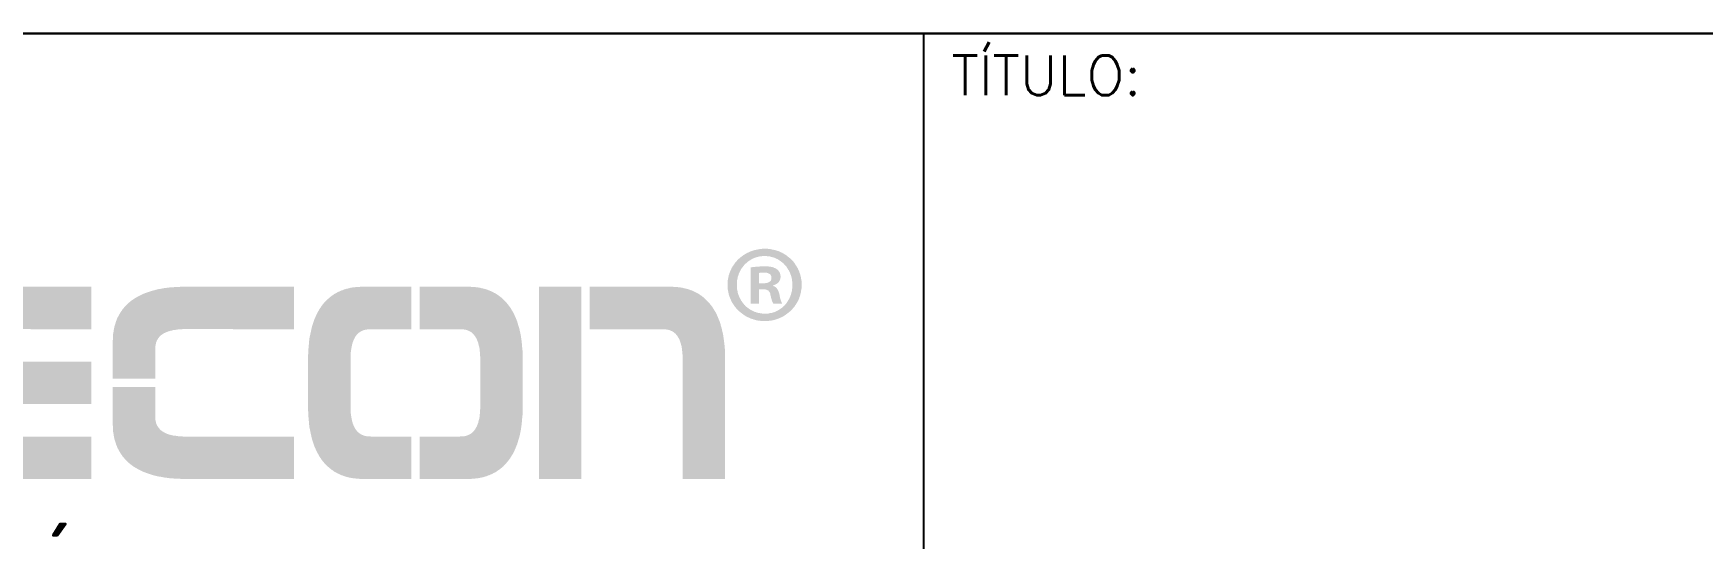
# Model space of a CAD drawing. Header units: centimetres. Extents: x 1658 to 14396, y 8294 to 11444.
# Drawn here: x 8027.1 to 8498.1, y 8601.4 to 8743.9 of the extents above; entities that cross this region are included whole.
import ezdxf
from ezdxf.enums import TextEntityAlignment as Align

# ---------------------------------------------------------------- set-up
doc = ezdxf.new("R2010")
doc.units = ezdxf.units.CM
doc.header["$LTSCALE"] = 50
doc.header["$MEASUREMENT"] = 0
doc.layers.add('FORMATO-PRECON', color=2, linetype='Continuous')
doc.styles.add('PRECON-ROMANS', font='romans.shx')
doc.styles.add('ROMANS', font='ROMANS.SHX', dxfattribs={"oblique": 15, "height": 3})

# ---------------------------------------------------------------- blocks, each defined once
blk = doc.blocks.new('CARIMBO')
at = {"linetype": 'Continuous', "true_color": 0x9c0000}
h = blk.add_hatch(color=14, dxfattribs=at)
h.paths.add_polyline_path([(-1102.35, 393.84), (-1102.08, 394.05), (-1101.81, 394.25), (-1101.53, 394.45), (-1101.26, 394.66), (-1100.99, 394.86), (-1100.72, 395.07), (-1100.51, 395.27), (-1100.24, 395.48), (-1100.03, 395.68), (-1099.76, 395.95), (-1099.56, 396.16), (-1099.35, 396.43), (-1099.08, 396.7), (-1098.88, 396.91), (-1098.67, 397.18), (-1098.53, 397.45), (-1098.33, 397.73), (-1098.13, 398), (-1097.99, 398.27), (-1097.78, 398.55), (-1097.65, 398.82), (-1097.44, 399.16), (-1097.31, 399.43), (-1097.17, 399.7), (-1097.03, 400.05), (-1096.9, 400.32), (-1096.83, 400.66), (-1096.69, 401), (-1096.56, 401.27), (-1096.49, 401.61), (-1096.42, 401.95), (-1096.35, 402.3), (-1096.22, 402.64), (-1096.22, 402.98), (-1096.15, 403.32), (-1096.08, 403.66), (-1096.01, 404), (-1096.01, 404.34), (-1096.01, 404.68), (-1095.94, 405.02), (-1095.94, 405.36), (-1095.94, 405.77), (-1096.01, 406.11), (-1096.01, 406.45), (-1096.01, 406.8), (-1096.08, 407.14), (-1096.15, 407.48), (-1096.22, 407.82), (-1096.22, 408.16), (-1096.35, 408.5), (-1096.42, 408.84), (-1096.49, 409.11), (-1096.56, 409.45), (-1096.69, 409.8), (-1096.83, 410.07), (-1096.9, 410.41), (-1097.03, 410.75), (-1097.17, 411.02), (-1097.31, 411.3), (-1097.44, 411.64), (-1097.65, 411.91), (-1097.78, 412.18), (-1097.99, 412.45), (-1098.13, 412.73), (-1098.33, 413), (-1098.53, 413.27), (-1098.67, 413.55), (-1098.88, 413.82), (-1099.08, 414.09), (-1099.28, 414.3), (-1099.56, 414.57), (-1099.76, 414.77), (-1099.97, 415.05), (-1100.24, 415.25), (-1100.44, 415.45), (-1100.72, 415.66), (-1100.99, 415.86), (-1101.26, 416.07), (-1101.47, 416.27), (-1101.74, 416.48), (-1102.01, 416.68), (-1102.28, 416.82), (-1102.62, 417.02), (-1102.9, 417.16), (-1103.17, 417.36), (-1103.44, 417.5), (-1103.78, 417.64), (-1104.06, 417.77), (-1104.4, 417.91), (-1104.67, 418.05), (-1105.01, 418.11), (-1105.35, 418.25), (-1105.63, 418.32), (-1105.97, 418.45), (-1106.31, 418.52), (-1106.65, 418.59), (-1106.99, 418.66), (-1107.33, 418.73), (-1107.67, 418.8), (-1108.01, 418.86), (-1108.35, 418.86), (-1108.69, 418.93), (-1109.03, 418.93), (-1109.44, 418.93), (-1109.78, 418.93), (-1110.13, 418.93), (-1110.53, 418.93), (-1110.88, 418.93), (-1111.22, 418.86), (-1111.63, 418.86), (-1111.97, 418.8), (-1112.31, 418.73), (-1112.65, 418.66), (-1112.99, 418.59), (-1113.33, 418.52), (-1113.67, 418.45), (-1114.01, 418.32), (-1114.35, 418.25), (-1114.63, 418.11), (-1114.97, 418.05), (-1115.31, 417.91), (-1115.58, 417.77), (-1115.92, 417.64), (-1116.19, 417.5), (-1116.53, 417.36), (-1116.81, 417.16), (-1117.15, 417.02), (-1117.42, 416.82), (-1117.69, 416.68), (-1117.97, 416.48), (-1118.24, 416.27), (-1118.51, 416.07), (-1118.78, 415.86), (-1119.06, 415.66), (-1119.26, 415.45), (-1119.53, 415.25), (-1119.74, 415.05), (-1120.01, 414.77), (-1120.22, 414.57), (-1120.42, 414.3), (-1120.69, 414.09), (-1120.9, 413.82), (-1121.1, 413.55), (-1121.31, 413.27), (-1121.44, 413), (-1121.65, 412.73), (-1121.85, 412.45), (-1121.99, 412.18), (-1122.19, 411.91), (-1122.33, 411.64), (-1122.47, 411.3), (-1122.6, 411.02), (-1122.74, 410.75), (-1122.88, 410.41), (-1123.01, 410.07), (-1123.15, 409.8), (-1123.22, 409.45), (-1123.35, 409.11), (-1123.42, 408.84), (-1123.49, 408.5), (-1123.56, 408.16), (-1123.63, 407.82), (-1123.69, 407.48), (-1123.76, 407.14), (-1123.76, 406.8), (-1123.83, 406.45), (-1123.83, 406.11), (-1123.83, 405.77), (-1123.83, 405.36), (-1123.83, 405.02), (-1123.83, 404.68), (-1123.83, 404.34), (-1123.76, 404), (-1123.76, 403.66), (-1123.69, 403.32), (-1123.63, 402.98), (-1123.56, 402.64), (-1123.49, 402.3), (-1123.42, 401.95), (-1123.35, 401.61), (-1123.22, 401.27), (-1123.15, 401), (-1123.01, 400.66), (-1122.88, 400.32), (-1122.74, 400.05), (-1122.6, 399.7), (-1122.47, 399.43), (-1122.33, 399.16), (-1122.19, 398.82), (-1121.99, 398.55), (-1121.85, 398.27), (-1121.65, 398), (-1121.44, 397.73), (-1121.31, 397.45), (-1121.1, 397.18), (-1120.9, 396.91), (-1120.69, 396.7), (-1120.49, 396.43), (-1120.22, 396.16), (-1120.01, 395.95), (-1119.74, 395.68), (-1119.53, 395.48), (-1119.26, 395.27), (-1119.06, 395.07), (-1118.78, 394.86), (-1118.51, 394.66), (-1118.24, 394.45), (-1117.97, 394.25), (-1117.69, 394.05), (-1117.42, 393.84), (-1117.15, 393.7), (-1116.88, 393.5), (-1116.53, 393.36), (-1116.26, 393.23), (-1115.92, 393.09), (-1115.65, 392.95), (-1115.31, 392.82), (-1115.03, 392.68), (-1114.69, 392.55), (-1114.35, 392.48), (-1114.01, 392.34), (-1113.74, 392.27), (-1113.4, 392.14), (-1113.06, 392.07), (-1112.72, 392), (-1112.38, 391.93), (-1112.03, 391.86), (-1111.63, 391.86), (-1111.28, 391.8), (-1110.94, 391.8), (-1110.6, 391.73), (-1110.26, 391.73), (-1109.85, 391.73), (-1109.51, 391.73), (-1109.17, 391.73), (-1108.76, 391.8), (-1108.42, 391.8), (-1108.08, 391.86), (-1107.74, 391.86), (-1107.4, 391.93), (-1107.06, 392), (-1106.72, 392.07), (-1106.38, 392.14), (-1106.03, 392.27), (-1105.69, 392.34), (-1105.35, 392.48), (-1105.08, 392.55), (-1104.74, 392.68), (-1104.4, 392.82), (-1104.13, 392.95), (-1103.78, 393.09), (-1103.51, 393.23), (-1103.17, 393.36), (-1102.9, 393.5), (-1102.62, 393.7)])
h.paths.add_polyline_path([(-1106.65, 395), (-1106.92, 394.93), (-1107.12, 394.86), (-1107.4, 394.8), (-1107.67, 394.73), (-1107.94, 394.73), (-1108.15, 394.66), (-1108.42, 394.59), (-1108.69, 394.59), (-1108.97, 394.59), (-1109.24, 394.59), (-1109.51, 394.52), (-1109.78, 394.52), (-1110.06, 394.52), (-1110.33, 394.59), (-1110.6, 394.59), (-1110.88, 394.59), (-1111.15, 394.66), (-1111.42, 394.66), (-1111.69, 394.73), (-1111.97, 394.8), (-1112.24, 394.8), (-1112.51, 394.86), (-1112.72, 394.93), (-1112.99, 395), (-1113.26, 395.14), (-1113.53, 395.2), (-1113.74, 395.27), (-1114.01, 395.41), (-1114.22, 395.48), (-1114.49, 395.61), (-1114.69, 395.75), (-1114.9, 395.82), (-1115.17, 395.95), (-1115.38, 396.09), (-1115.58, 396.23), (-1115.78, 396.36), (-1115.99, 396.57), (-1116.19, 396.7), (-1116.4, 396.84), (-1116.6, 396.98), (-1116.81, 397.18), (-1117.01, 397.32), (-1117.15, 397.52), (-1117.35, 397.73), (-1117.49, 397.86), (-1117.69, 398.07), (-1117.83, 398.27), (-1118.03, 398.48), (-1118.17, 398.68), (-1118.31, 398.89), (-1118.44, 399.09), (-1118.58, 399.3), (-1118.78, 399.5), (-1118.85, 399.77), (-1118.99, 399.98), (-1119.13, 400.18), (-1119.26, 400.45), (-1119.33, 400.66), (-1119.47, 400.93), (-1119.53, 401.14), (-1119.67, 401.41), (-1119.74, 401.61), (-1119.81, 401.89), (-1119.94, 402.16), (-1120.01, 402.43), (-1120.08, 402.64), (-1120.08, 402.91), (-1120.15, 403.18), (-1120.22, 403.45), (-1120.28, 403.73), (-1120.28, 404), (-1120.35, 404.27), (-1120.35, 404.55), (-1120.35, 404.82), (-1120.35, 405.09), (-1120.35, 405.36), (-1120.35, 405.64), (-1120.35, 405.91), (-1120.35, 406.25), (-1120.35, 406.52), (-1120.28, 406.73), (-1120.28, 407), (-1120.22, 407.27), (-1120.15, 407.55), (-1120.08, 407.82), (-1120.08, 408.09), (-1120.01, 408.36), (-1119.94, 408.57), (-1119.81, 408.84), (-1119.74, 409.11), (-1119.67, 409.32), (-1119.6, 409.59), (-1119.47, 409.86), (-1119.33, 410.07), (-1119.26, 410.27), (-1119.13, 410.55), (-1118.99, 410.75), (-1118.92, 411.02), (-1118.78, 411.23), (-1118.65, 411.43), (-1118.51, 411.64), (-1118.31, 411.84), (-1118.17, 412.05), (-1118.03, 412.25), (-1117.9, 412.45), (-1117.69, 412.66), (-1117.56, 412.86), (-1117.35, 413.07), (-1117.22, 413.2), (-1117.01, 413.41), (-1116.81, 413.55), (-1116.6, 413.75), (-1116.47, 413.89), (-1116.26, 414.09), (-1116.06, 414.23), (-1115.85, 414.36), (-1115.65, 414.5), (-1115.38, 414.64), (-1115.17, 414.77), (-1114.97, 414.91), (-1114.76, 415.05), (-1114.49, 415.18), (-1114.28, 415.25), (-1114.08, 415.39), (-1113.81, 415.45), (-1113.6, 415.59), (-1113.33, 415.66), (-1113.12, 415.73), (-1112.85, 415.8), (-1112.58, 415.86), (-1112.31, 415.93), (-1112.1, 416), (-1111.83, 416.07), (-1111.56, 416.07), (-1111.28, 416.14), (-1111.01, 416.14), (-1110.74, 416.2), (-1110.47, 416.2), (-1110.19, 416.2), (-1109.92, 416.2), (-1109.65, 416.2), (-1109.38, 416.2), (-1109.1, 416.2), (-1108.83, 416.14), (-1108.56, 416.14), (-1108.28, 416.07), (-1108.01, 416.07), (-1107.74, 416), (-1107.53, 415.93), (-1107.26, 415.86), (-1106.99, 415.8), (-1106.72, 415.73), (-1106.51, 415.66), (-1106.24, 415.59), (-1105.97, 415.45), (-1105.76, 415.39), (-1105.56, 415.25), (-1105.28, 415.11), (-1105.08, 415.05), (-1104.81, 414.91), (-1104.6, 414.77), (-1104.4, 414.64), (-1104.19, 414.5), (-1103.99, 414.36), (-1103.78, 414.23), (-1103.58, 414.02), (-1103.38, 413.89), (-1103.17, 413.75), (-1102.97, 413.55), (-1102.76, 413.41), (-1102.62, 413.2), (-1102.42, 413), (-1102.28, 412.86), (-1102.08, 412.66), (-1101.94, 412.45), (-1101.74, 412.25), (-1101.6, 412.05), (-1101.47, 411.84), (-1101.33, 411.64), (-1101.19, 411.43), (-1101.06, 411.16), (-1100.92, 410.95), (-1100.78, 410.75), (-1100.65, 410.55), (-1100.58, 410.27), (-1100.44, 410.07), (-1100.31, 409.8), (-1100.24, 409.59), (-1100.17, 409.32), (-1100.03, 409.05), (-1099.97, 408.84), (-1099.9, 408.57), (-1099.83, 408.3), (-1099.76, 408.02), (-1099.69, 407.75), (-1099.63, 407.48), (-1099.63, 407.2), (-1099.56, 407), (-1099.56, 406.73), (-1099.49, 406.45), (-1099.49, 406.11), (-1099.49, 405.84), (-1099.42, 405.57), (-1099.42, 405.3), (-1099.42, 405.02), (-1099.49, 404.75), (-1099.49, 404.48), (-1099.49, 404.2), (-1099.56, 403.93), (-1099.56, 403.66), (-1099.63, 403.39), (-1099.63, 403.11), (-1099.69, 402.84), (-1099.76, 402.64), (-1099.83, 402.36), (-1099.9, 402.09), (-1099.97, 401.82), (-1100.03, 401.61), (-1100.17, 401.34), (-1100.24, 401.07), (-1100.31, 400.86), (-1100.44, 400.59), (-1100.51, 400.39), (-1100.65, 400.18), (-1100.78, 399.91), (-1100.92, 399.7), (-1101.06, 399.5), (-1101.19, 399.3), (-1101.33, 399.02), (-1101.47, 398.82), (-1101.6, 398.61), (-1101.74, 398.41), (-1101.94, 398.2), (-1102.08, 398.07), (-1102.22, 397.86), (-1102.42, 397.66), (-1102.56, 397.45), (-1102.76, 397.32), (-1102.97, 397.11), (-1103.17, 396.98), (-1103.31, 396.77), (-1103.51, 396.64), (-1103.72, 396.5), (-1103.92, 396.36), (-1104.13, 396.23), (-1104.33, 396.09), (-1104.53, 395.95), (-1104.81, 395.82), (-1105.01, 395.68), (-1105.22, 395.55), (-1105.49, 395.48), (-1105.69, 395.34), (-1105.9, 395.27), (-1106.17, 395.14), (-1106.38, 395.07)], flags=16)
h.paths.add_polyline_path([(-1106.65, 398.34), (-1106.78, 398.55), (-1106.92, 398.82), (-1106.99, 399.02), (-1107.06, 399.16), (-1107.12, 399.36), (-1107.19, 399.57), (-1107.26, 399.77), (-1107.33, 400.05), (-1107.4, 400.25), (-1107.47, 400.52), (-1107.47, 400.8), (-1107.6, 401.07), (-1107.67, 401.34), (-1107.74, 401.68), (-1107.74, 401.89), (-1107.81, 402.16), (-1107.94, 402.36), (-1108.01, 402.57), (-1108.15, 402.77), (-1108.28, 402.91), (-1108.42, 403.11), (-1108.56, 403.25), (-1108.76, 403.32), (-1108.97, 403.45), (-1109.17, 403.52), (-1109.38, 403.59), (-1109.65, 403.66), (-1109.92, 403.73), (-1110.19, 403.73), (-1110.53, 403.73), (-1112.03, 403.73), (-1112.03, 398.34), (-1115.17, 398.34), (-1115.17, 411.91), (-1114.9, 411.98), (-1114.69, 411.98), (-1114.42, 412.05), (-1114.15, 412.05), (-1113.87, 412.11), (-1113.53, 412.11), (-1113.26, 412.18), (-1112.92, 412.18), (-1112.58, 412.25), (-1112.24, 412.25), (-1111.9, 412.25), (-1111.56, 412.32), (-1111.15, 412.32), (-1110.74, 412.32), (-1110.53, 412.32), (-1110.33, 412.32), (-1110.13, 412.32), (-1109.92, 412.32), (-1109.72, 412.32), (-1109.51, 412.32), (-1109.24, 412.32), (-1109.03, 412.32), (-1108.83, 412.32), (-1108.63, 412.32), (-1108.28, 412.25), (-1107.94, 412.25), (-1107.6, 412.18), (-1107.26, 412.11), (-1106.99, 412.05), (-1106.78, 411.98), (-1106.51, 411.91), (-1106.31, 411.77), (-1106.03, 411.7), (-1105.83, 411.64), (-1105.69, 411.5), (-1105.49, 411.36), (-1105.28, 411.23), (-1105.01, 411.02), (-1104.74, 410.75), (-1104.53, 410.41), (-1104.4, 410.27), (-1104.33, 410.07), (-1104.19, 409.93), (-1104.13, 409.73), (-1104.06, 409.52), (-1103.99, 409.32), (-1103.99, 409.05), (-1103.92, 408.84), (-1103.92, 408.64), (-1103.92, 408.36), (-1103.92, 408.09), (-1103.99, 407.75), (-1104.06, 407.48), (-1104.13, 407.2), (-1104.26, 407), (-1104.4, 406.73), (-1104.53, 406.52), (-1104.74, 406.32), (-1104.94, 406.11), (-1105.15, 405.91), (-1105.35, 405.77), (-1105.63, 405.64), (-1105.9, 405.5), (-1106.17, 405.36), (-1106.44, 405.23), (-1106.72, 405.16), (-1106.72, 404.95), (-1106.51, 404.89), (-1106.24, 404.82), (-1106.03, 404.68), (-1105.83, 404.55), (-1105.69, 404.41), (-1105.49, 404.2), (-1105.35, 404.07), (-1105.22, 403.86), (-1105.01, 403.66), (-1104.94, 403.39), (-1104.81, 403.18), (-1104.67, 402.91), (-1104.6, 402.64), (-1104.47, 402.3), (-1104.4, 402.02), (-1104.33, 401.68), (-1104.26, 401.48), (-1104.26, 401.27), (-1104.19, 400.93), (-1104.13, 400.66), (-1104.06, 400.32), (-1103.99, 400.11), (-1103.92, 399.84), (-1103.85, 399.64), (-1103.78, 399.43), (-1103.72, 399.23), (-1103.65, 399.09), (-1103.51, 398.82), (-1103.44, 398.55), (-1103.31, 398.34)], flags=0)
h.paths.add_polyline_path([(-1109.24, 406.05), (-1109.51, 406.05), (-1109.78, 405.98), (-1110.13, 405.98), (-1110.47, 405.98), (-1111.97, 405.98), (-1111.97, 409.86), (-1111.63, 409.93), (-1111.49, 409.93), (-1111.28, 410), (-1111.01, 410), (-1110.74, 410), (-1110.47, 410), (-1110.19, 410), (-1109.85, 410), (-1109.51, 410), (-1109.17, 409.93), (-1108.9, 409.86), (-1108.63, 409.8), (-1108.42, 409.66), (-1108.22, 409.59), (-1108.01, 409.45), (-1107.81, 409.32), (-1107.67, 409.18), (-1107.6, 408.98), (-1107.47, 408.77), (-1107.4, 408.57), (-1107.33, 408.36), (-1107.33, 408.16), (-1107.33, 407.95), (-1107.33, 407.68), (-1107.4, 407.48), (-1107.47, 407.27), (-1107.53, 407.07), (-1107.67, 406.86), (-1107.81, 406.73), (-1108.01, 406.59), (-1108.22, 406.45), (-1108.42, 406.32), (-1108.69, 406.25), (-1108.97, 406.11)], flags=0)
h = blk.add_hatch(color=14, dxfattribs=at)
h.paths.add_polyline_path([(-1104.13, 400.66), (-1104.19, 400.93), (-1104.26, 401.27), (-1104.26, 401.48), (-1104.33, 401.68), (-1104.4, 402.02), (-1104.47, 402.3), (-1104.6, 402.64), (-1104.67, 402.91), (-1104.81, 403.18), (-1104.94, 403.39), (-1105.01, 403.66), (-1105.22, 403.86), (-1105.35, 404.07), (-1105.49, 404.2), (-1105.69, 404.41), (-1105.83, 404.55), (-1106.03, 404.68), (-1106.24, 404.82), (-1106.51, 404.89), (-1106.72, 404.95), (-1106.72, 405.16), (-1106.44, 405.23), (-1106.17, 405.36), (-1105.9, 405.5), (-1105.63, 405.64), (-1105.35, 405.77), (-1105.15, 405.91), (-1104.94, 406.11), (-1104.74, 406.32), (-1104.53, 406.52), (-1104.4, 406.73), (-1104.26, 407), (-1104.13, 407.2), (-1104.06, 407.48), (-1103.99, 407.75), (-1103.92, 408.09), (-1103.92, 408.36), (-1103.92, 408.64), (-1103.92, 408.84), (-1103.99, 409.05), (-1103.99, 409.32), (-1104.06, 409.52), (-1104.13, 409.73), (-1104.19, 409.93), (-1104.33, 410.07), (-1104.4, 410.27), (-1104.53, 410.41), (-1104.74, 410.75), (-1105.01, 411.02), (-1105.28, 411.23), (-1105.49, 411.36), (-1105.69, 411.5), (-1105.83, 411.64), (-1106.03, 411.7), (-1106.31, 411.77), (-1106.51, 411.91), (-1106.78, 411.98), (-1106.99, 412.05), (-1107.26, 412.11), (-1107.6, 412.18), (-1107.94, 412.25), (-1108.28, 412.25), (-1108.63, 412.32), (-1108.83, 412.32), (-1109.03, 412.32), (-1109.24, 412.32), (-1109.51, 412.32), (-1109.72, 412.32), (-1109.92, 412.32), (-1110.13, 412.32), (-1110.33, 412.32), (-1110.53, 412.32), (-1110.74, 412.32), (-1111.15, 412.32), (-1111.56, 412.32), (-1111.9, 412.25), (-1112.24, 412.25), (-1112.58, 412.25), (-1112.92, 412.18), (-1113.26, 412.18), (-1113.53, 412.11), (-1113.87, 412.11), (-1114.15, 412.05), (-1114.42, 412.05), (-1114.69, 411.98), (-1114.9, 411.98), (-1115.17, 411.91), (-1115.17, 398.34), (-1112.03, 398.34), (-1112.03, 403.73), (-1110.53, 403.73), (-1110.19, 403.73), (-1109.92, 403.73), (-1109.65, 403.66), (-1109.38, 403.59), (-1109.17, 403.52), (-1108.97, 403.45), (-1108.76, 403.32), (-1108.56, 403.25), (-1108.42, 403.11), (-1108.28, 402.91), (-1108.15, 402.77), (-1108.01, 402.57), (-1107.94, 402.36), (-1107.81, 402.16), (-1107.74, 401.89), (-1107.74, 401.68), (-1107.67, 401.34), (-1107.6, 401.07), (-1107.47, 400.8), (-1107.47, 400.52), (-1107.4, 400.25), (-1107.33, 400.05), (-1107.26, 399.77), (-1107.19, 399.57), (-1107.12, 399.36), (-1107.06, 399.16), (-1106.99, 399.02), (-1106.92, 398.82), (-1106.78, 398.55), (-1106.65, 398.34), (-1103.31, 398.34), (-1103.44, 398.55), (-1103.51, 398.82), (-1103.65, 399.09), (-1103.72, 399.23), (-1103.78, 399.43), (-1103.85, 399.64), (-1103.92, 399.84), (-1103.99, 400.11), (-1104.06, 400.32)])
h.paths.add_polyline_path([(-1108.42, 406.32), (-1108.69, 406.25), (-1108.97, 406.11), (-1109.24, 406.05), (-1109.51, 406.05), (-1109.78, 405.98), (-1110.13, 405.98), (-1110.47, 405.98), (-1111.97, 405.98), (-1111.97, 409.86), (-1111.63, 409.93), (-1111.49, 409.93), (-1111.28, 410), (-1111.01, 410), (-1110.74, 410), (-1110.47, 410), (-1110.19, 410), (-1109.85, 410), (-1109.51, 410), (-1109.17, 409.93), (-1108.9, 409.86), (-1108.63, 409.8), (-1108.42, 409.66), (-1108.22, 409.59), (-1108.01, 409.45), (-1107.81, 409.32), (-1107.67, 409.18), (-1107.6, 408.98), (-1107.47, 408.77), (-1107.4, 408.57), (-1107.33, 408.36), (-1107.33, 408.16), (-1107.33, 407.95), (-1107.33, 407.68), (-1107.4, 407.48), (-1107.47, 407.27), (-1107.53, 407.07), (-1107.67, 406.86), (-1107.81, 406.73), (-1108.01, 406.59), (-1108.22, 406.45)], flags=16)
for points in [[(-1363.15, 388.66), (-1363.15, 404.68), (-1403.92, 404.68), (-1405.15, 404.68), (-1406.37, 404.61), (-1407.53, 404.55), (-1408.69, 404.48), (-1409.85, 404.41), (-1410.87, 404.27), (-1411.97, 404.14), (-1412.92, 403.93), (-1413.88, 403.8), (-1414.83, 403.59), (-1415.72, 403.32), (-1416.6, 403.11), (-1417.42, 402.84), (-1418.24, 402.57), (-1418.99, 402.3), (-1419.74, 402.02), (-1420.42, 401.68), (-1421.1, 401.34), (-1421.78, 401), (-1422.4, 400.66), (-1423.01, 400.32), (-1423.56, 399.91), (-1424.1, 399.57), (-1424.58, 399.16), (-1425.13, 398.75), (-1425.53, 398.34), (-1426.01, 397.93), (-1426.42, 397.52), (-1426.83, 397.11), (-1427.17, 396.64), (-1427.58, 396.23), (-1427.85, 395.75), (-1428.19, 395.34), (-1428.47, 394.86), (-1428.74, 394.39), (-1429.01, 393.98), (-1429.22, 393.5), (-1429.49, 393.09), (-1429.69, 392.61), (-1429.83, 392.14), (-1430.03, 391.73), (-1430.17, 391.25), (-1430.31, 390.84), (-1430.44, 390.36), (-1430.58, 389.95), (-1430.72, 389.48), (-1430.78, 389.07), (-1430.85, 388.66), (-1430.92, 388.25), (-1430.99, 387.84), (-1431.06, 387.43), (-1431.13, 387.09), (-1431.19, 386.68), (-1431.19, 386.34), (-1431.26, 386), (-1431.26, 385.66), (-1431.26, 385.32), (-1431.26, 384.98), (-1431.26, 384.7), (-1431.33, 384.36), (-1431.33, 384.09), (-1431.33, 383.89), (-1431.33, 383.61), (-1431.33, 383.41), (-1431.33, 379.52), (-1415.31, 379.52), (-1415.31, 380.82), (-1415.31, 381.02), (-1415.31, 381.3), (-1415.31, 381.57), (-1415.31, 381.91), (-1415.24, 382.18), (-1415.24, 382.45), (-1415.17, 382.8), (-1415.1, 383.14), (-1415.03, 383.48), (-1414.97, 383.75), (-1414.83, 384.09), (-1414.69, 384.43), (-1414.49, 384.77), (-1414.28, 385.11), (-1414.08, 385.39), (-1413.94, 385.59), (-1413.81, 385.73), (-1413.67, 385.86), (-1413.53, 386), (-1413.4, 386.2), (-1413.26, 386.34), (-1413.06, 386.48), (-1412.85, 386.61), (-1412.65, 386.75), (-1412.44, 386.89), (-1412.24, 387.02), (-1412.03, 387.16), (-1411.76, 387.3), (-1411.56, 387.36), (-1411.28, 387.5), (-1411.01, 387.64), (-1410.74, 387.7), (-1410.47, 387.84), (-1410.13, 387.91), (-1409.78, 388.05), (-1409.51, 388.11), (-1409.17, 388.18), (-1408.76, 388.25), (-1408.42, 388.39), (-1408.01, 388.39), (-1407.6, 388.45), (-1407.19, 388.52), (-1406.78, 388.59), (-1406.31, 388.59), (-1405.9, 388.66), (-1405.42, 388.66), (-1404.94, 388.73), (-1404.4, 388.73), (-1403.92, 388.73)], [(-1286.99, 388.66), (-1286.99, 404.68), (-1327.76, 404.68), (-1328.99, 404.68), (-1330.22, 404.61), (-1331.44, 404.55), (-1332.53, 404.48), (-1333.69, 404.41), (-1334.72, 404.27), (-1335.81, 404.14), (-1336.76, 403.93), (-1337.72, 403.8), (-1338.67, 403.59), (-1339.56, 403.32), (-1340.44, 403.11), (-1341.26, 402.84), (-1342.08, 402.57), (-1342.83, 402.3), (-1343.58, 402.02), (-1344.26, 401.68), (-1344.94, 401.34), (-1345.63, 401), (-1346.24, 400.66), (-1346.85, 400.32), (-1347.4, 399.91), (-1347.94, 399.57), (-1348.49, 399.16), (-1348.97, 398.75), (-1349.44, 398.34), (-1349.85, 397.93), (-1350.26, 397.52), (-1350.67, 397.11), (-1351.01, 396.64), (-1351.42, 396.23), (-1351.69, 395.75), (-1352.03, 395.34), (-1352.31, 394.86), (-1352.58, 394.39), (-1352.85, 393.98), (-1353.06, 393.5), (-1353.33, 393.09), (-1353.53, 392.61), (-1353.67, 392.14), (-1353.88, 391.73), (-1354.01, 391.25), (-1354.15, 390.84), (-1354.28, 390.36), (-1354.42, 389.95), (-1354.56, 389.48), (-1354.62, 389.07), (-1354.69, 388.66), (-1354.83, 388.25), (-1354.83, 387.84), (-1354.9, 387.43), (-1354.97, 387.09), (-1355.03, 386.68), (-1355.03, 386.34), (-1355.1, 386), (-1355.1, 385.66), (-1355.1, 385.32), (-1355.1, 384.98), (-1355.1, 384.7), (-1355.17, 384.36), (-1355.17, 384.09), (-1355.17, 383.89), (-1355.17, 383.61), (-1355.17, 383.41), (-1355.17, 370.05), (-1339.15, 370.05), (-1339.15, 380.82), (-1339.15, 381.02), (-1339.15, 381.3), (-1339.15, 381.57), (-1339.15, 381.91), (-1339.08, 382.18), (-1339.08, 382.45), (-1339.01, 382.8), (-1338.94, 383.14), (-1338.87, 383.48), (-1338.81, 383.75), (-1338.67, 384.09), (-1338.53, 384.43), (-1338.33, 384.77), (-1338.12, 385.11), (-1337.92, 385.39), (-1337.78, 385.59), (-1337.65, 385.73), (-1337.51, 385.86), (-1337.38, 386), (-1337.24, 386.2), (-1337.1, 386.34), (-1336.9, 386.48), (-1336.69, 386.61), (-1336.49, 386.75), (-1336.28, 386.89), (-1336.08, 387.02), (-1335.88, 387.16), (-1335.6, 387.3), (-1335.4, 387.36), (-1335.13, 387.5), (-1334.85, 387.64), (-1334.58, 387.7), (-1334.31, 387.84), (-1333.97, 387.91), (-1333.63, 388.05), (-1333.35, 388.11), (-1333.01, 388.18), (-1332.6, 388.25), (-1332.26, 388.39), (-1331.85, 388.39), (-1331.44, 388.45), (-1331.03, 388.52), (-1330.63, 388.59), (-1330.15, 388.59), (-1329.74, 388.66), (-1329.26, 388.66), (-1328.78, 388.73), (-1328.24, 388.73), (-1327.76, 388.73)], [(-1281.67, 377.27), (-1281.67, 378.5), (-1281.6, 379.73), (-1281.53, 380.95), (-1281.47, 382.11), (-1281.33, 383.2), (-1281.26, 384.3), (-1281.13, 385.32), (-1280.92, 386.34), (-1280.72, 387.3), (-1280.51, 388.18), (-1280.31, 389.14), (-1280.1, 389.95), (-1279.83, 390.84), (-1279.56, 391.59), (-1279.28, 392.41), (-1278.94, 393.09), (-1278.67, 393.84), (-1278.33, 394.52), (-1277.99, 395.14), (-1277.65, 395.75), (-1277.31, 396.36), (-1276.9, 396.91), (-1276.56, 397.45), (-1276.15, 398), (-1275.74, 398.48), (-1275.33, 398.95), (-1274.92, 399.36), (-1274.51, 399.77), (-1274.03, 400.18), (-1273.63, 400.59), (-1273.15, 400.93), (-1272.74, 401.27), (-1272.26, 401.55), (-1271.85, 401.89), (-1271.37, 402.16), (-1270.97, 402.36), (-1270.49, 402.64), (-1270.01, 402.84), (-1269.6, 403.05), (-1269.13, 403.25), (-1268.65, 403.39), (-1268.24, 403.59), (-1267.76, 403.73), (-1267.35, 403.86), (-1266.88, 403.93), (-1266.47, 404.07), (-1266.06, 404.14), (-1265.65, 404.27), (-1265.24, 404.34), (-1264.83, 404.41), (-1264.42, 404.48), (-1264.01, 404.48), (-1263.67, 404.55), (-1263.33, 404.55), (-1262.92, 404.61), (-1262.58, 404.61), (-1262.24, 404.61), (-1261.97, 404.68), (-1261.63, 404.68), (-1261.35, 404.68), (-1261.08, 404.68), (-1260.81, 404.68), (-1260.6, 404.68), (-1260.33, 404.68), (-1242.81, 404.68), (-1242.81, 388.66), (-1257.74, 388.66), (-1258.01, 388.66), (-1258.28, 388.66), (-1258.56, 388.66), (-1258.83, 388.66), (-1259.17, 388.66), (-1259.44, 388.59), (-1259.78, 388.52), (-1260.12, 388.52), (-1260.4, 388.39), (-1260.74, 388.32), (-1261.08, 388.18), (-1261.42, 388.05), (-1261.76, 387.91), (-1262.03, 387.7), (-1262.38, 387.5), (-1262.51, 387.36), (-1262.72, 387.23), (-1262.85, 387.09), (-1262.99, 386.95), (-1263.13, 386.75), (-1263.33, 386.61), (-1263.47, 386.41), (-1263.6, 386.27), (-1263.74, 386.07), (-1263.88, 385.86), (-1264.01, 385.66), (-1264.15, 385.39), (-1264.22, 385.18), (-1264.35, 384.91), (-1264.49, 384.64), (-1264.62, 384.36), (-1264.69, 384.09), (-1264.83, 383.82), (-1264.9, 383.55), (-1265.03, 383.2), (-1265.1, 382.86), (-1265.17, 382.52), (-1265.24, 382.18), (-1265.31, 381.77), (-1265.38, 381.43), (-1265.44, 381.02), (-1265.51, 380.61), (-1265.58, 380.14), (-1265.58, 379.73), (-1265.65, 379.25), (-1265.65, 378.77), (-1265.65, 378.3), (-1265.65, 377.82), (-1265.65, 377.27), (-1265.65, 359.75), (-1265.65, 359.2), (-1265.65, 358.73), (-1265.65, 358.25), (-1265.65, 357.77), (-1265.58, 357.3), (-1265.58, 356.89), (-1265.51, 356.41), (-1265.44, 356), (-1265.38, 355.59), (-1265.31, 355.25), (-1265.24, 354.84), (-1265.17, 354.5), (-1265.1, 354.16), (-1265.03, 353.82), (-1264.9, 353.48), (-1264.83, 353.2), (-1264.69, 352.93), (-1264.62, 352.59), (-1264.49, 352.32), (-1264.35, 352.11), (-1264.22, 351.84), (-1264.15, 351.64), (-1264.01, 351.36), (-1263.88, 351.16), (-1263.74, 350.95), (-1263.6, 350.75), (-1263.47, 350.61), (-1263.33, 350.41), (-1263.13, 350.27), (-1262.99, 350.07), (-1262.85, 349.93), (-1262.72, 349.8), (-1262.51, 349.66), (-1262.38, 349.52), (-1262.03, 349.32), (-1261.76, 349.11), (-1261.42, 348.98), (-1261.08, 348.84), (-1260.74, 348.7), (-1260.4, 348.57), (-1260.12, 348.5), (-1259.78, 348.43), (-1259.44, 348.43), (-1259.17, 348.36), (-1258.83, 348.36), (-1258.56, 348.36), (-1258.28, 348.36), (-1258.01, 348.3), (-1257.74, 348.3), (-1242.81, 348.3), (-1242.81, 332.34), (-1260.33, 332.34), (-1260.6, 332.34), (-1260.81, 332.34), (-1261.08, 332.34), (-1261.35, 332.34), (-1261.63, 332.34), (-1261.97, 332.34), (-1262.24, 332.34), (-1262.58, 332.41), (-1262.92, 332.41), (-1263.33, 332.41), (-1263.67, 332.48), (-1264.01, 332.55), (-1264.42, 332.55), (-1264.83, 332.61), (-1265.24, 332.68), (-1265.65, 332.75), (-1266.06, 332.82), (-1266.47, 332.95), (-1266.88, 333.02), (-1267.35, 333.16), (-1267.76, 333.3), (-1268.24, 333.43), (-1268.65, 333.64), (-1269.13, 333.77), (-1269.6, 333.98), (-1270.01, 334.18), (-1270.49, 334.39), (-1270.97, 334.66), (-1271.37, 334.86), (-1271.85, 335.14), (-1272.26, 335.48), (-1272.74, 335.75), (-1273.15, 336.09), (-1273.63, 336.43), (-1274.03, 336.84), (-1274.51, 337.18), (-1274.92, 337.66), (-1275.33, 338.07), (-1275.74, 338.55), (-1276.15, 339.02), (-1276.56, 339.57), (-1276.9, 340.11), (-1277.31, 340.66), (-1277.65, 341.27), (-1277.99, 341.89), (-1278.33, 342.5), (-1278.67, 343.18), (-1278.94, 343.93), (-1279.28, 344.61), (-1279.56, 345.43), (-1279.83, 346.18), (-1280.1, 347.07), (-1280.31, 347.89), (-1280.51, 348.77), (-1280.72, 349.73), (-1280.92, 350.68), (-1281.13, 351.7), (-1281.26, 352.73), (-1281.33, 353.82), (-1281.47, 354.91), (-1281.53, 356.07), (-1281.6, 357.23), (-1281.67, 358.45), (-1281.67, 359.75)], [(-1200.94, 377.27), (-1200.94, 378.5), (-1200.94, 379.73), (-1201.01, 380.95), (-1201.15, 382.11), (-1201.22, 383.2), (-1201.35, 384.3), (-1201.49, 385.32), (-1201.63, 386.34), (-1201.83, 387.3), (-1202.03, 388.18), (-1202.24, 389.14), (-1202.51, 389.95), (-1202.78, 390.84), (-1202.99, 391.59), (-1203.33, 392.41), (-1203.6, 393.09), (-1203.94, 393.84), (-1204.22, 394.52), (-1204.56, 395.14), (-1204.97, 395.75), (-1205.31, 396.36), (-1205.65, 396.91), (-1206.06, 397.45), (-1206.47, 398), (-1206.88, 398.48), (-1207.28, 398.95), (-1207.69, 399.36), (-1208.1, 399.77), (-1208.51, 400.18), (-1208.99, 400.59), (-1209.4, 400.93), (-1209.88, 401.27), (-1210.28, 401.55), (-1210.76, 401.89), (-1211.17, 402.16), (-1211.65, 402.36), (-1212.13, 402.64), (-1212.53, 402.84), (-1213.01, 403.05), (-1213.42, 403.25), (-1213.9, 403.39), (-1214.37, 403.59), (-1214.78, 403.73), (-1215.26, 403.86), (-1215.67, 403.93), (-1216.08, 404.07), (-1216.56, 404.14), (-1216.97, 404.27), (-1217.38, 404.34), (-1217.78, 404.41), (-1218.13, 404.48), (-1218.53, 404.48), (-1218.94, 404.55), (-1219.28, 404.55), (-1219.62, 404.61), (-1219.97, 404.61), (-1220.31, 404.61), (-1220.65, 404.68), (-1220.92, 404.68), (-1221.19, 404.68), (-1221.47, 404.68), (-1221.74, 404.68), (-1222.01, 404.68), (-1222.22, 404.68), (-1239.74, 404.68), (-1239.74, 388.66), (-1224.81, 388.66), (-1224.53, 388.66), (-1224.26, 388.66), (-1223.99, 388.66), (-1223.72, 388.66), (-1223.44, 388.66), (-1223.1, 388.59), (-1222.83, 388.52), (-1222.49, 388.52), (-1222.15, 388.39), (-1221.81, 388.32), (-1221.47, 388.18), (-1221.19, 388.05), (-1220.85, 387.91), (-1220.51, 387.7), (-1220.17, 387.5), (-1220.03, 387.36), (-1219.9, 387.23), (-1219.76, 387.09), (-1219.56, 386.95), (-1219.42, 386.75), (-1219.28, 386.61), (-1219.15, 386.41), (-1219.01, 386.27), (-1218.88, 386.07), (-1218.74, 385.86), (-1218.6, 385.66), (-1218.47, 385.39), (-1218.33, 385.18), (-1218.19, 384.91), (-1218.13, 384.64), (-1217.99, 384.36), (-1217.85, 384.09), (-1217.78, 383.82), (-1217.65, 383.55), (-1217.58, 383.2), (-1217.51, 382.86), (-1217.44, 382.52), (-1217.31, 382.18), (-1217.24, 381.77), (-1217.17, 381.43), (-1217.1, 381.02), (-1217.1, 380.61), (-1217.03, 380.14), (-1216.97, 379.73), (-1216.97, 379.25), (-1216.97, 378.77), (-1216.9, 378.3), (-1216.9, 377.82), (-1216.9, 377.27), (-1216.9, 359.75), (-1216.9, 359.2), (-1216.9, 358.73), (-1216.97, 358.25), (-1216.97, 357.77), (-1216.97, 357.3), (-1217.03, 356.89), (-1217.1, 356.41), (-1217.1, 356), (-1217.17, 355.59), (-1217.24, 355.25), (-1217.31, 354.84), (-1217.44, 354.5), (-1217.51, 354.16), (-1217.58, 353.82), (-1217.65, 353.48), (-1217.78, 353.2), (-1217.85, 352.93), (-1217.99, 352.59), (-1218.13, 352.32), (-1218.19, 352.11), (-1218.33, 351.84), (-1218.47, 351.64), (-1218.6, 351.36), (-1218.74, 351.16), (-1218.88, 350.95), (-1219.01, 350.75), (-1219.15, 350.61), (-1219.28, 350.41), (-1219.42, 350.27), (-1219.56, 350.07), (-1219.76, 349.93), (-1219.9, 349.8), (-1220.03, 349.66), (-1220.17, 349.52), (-1220.51, 349.32), (-1220.85, 349.11), (-1221.19, 348.98), (-1221.47, 348.84), (-1221.81, 348.7), (-1222.15, 348.57), (-1222.49, 348.5), (-1222.83, 348.43), (-1223.1, 348.43), (-1223.44, 348.36), (-1223.72, 348.36), (-1223.99, 348.36), (-1224.26, 348.36), (-1224.53, 348.3), (-1224.81, 348.3), (-1239.74, 348.3), (-1239.74, 332.34), (-1222.22, 332.34), (-1222.01, 332.34), (-1221.74, 332.34), (-1221.47, 332.34), (-1221.19, 332.34), (-1220.92, 332.34), (-1220.65, 332.34), (-1220.31, 332.34), (-1219.97, 332.41), (-1219.62, 332.41), (-1219.28, 332.41), (-1218.94, 332.48), (-1218.53, 332.55), (-1218.13, 332.55), (-1217.78, 332.61), (-1217.38, 332.68), (-1216.97, 332.75), (-1216.56, 332.82), (-1216.08, 332.95), (-1215.67, 333.02), (-1215.26, 333.16), (-1214.78, 333.3), (-1214.37, 333.43), (-1213.9, 333.64), (-1213.42, 333.77), (-1213.01, 333.98), (-1212.53, 334.18), (-1212.13, 334.39), (-1211.65, 334.66), (-1211.17, 334.86), (-1210.76, 335.14), (-1210.28, 335.48), (-1209.88, 335.75), (-1209.4, 336.09), (-1208.99, 336.43), (-1208.51, 336.84), (-1208.1, 337.18), (-1207.69, 337.66), (-1207.28, 338.07), (-1206.88, 338.55), (-1206.47, 339.02), (-1206.06, 339.57), (-1205.65, 340.11), (-1205.31, 340.66), (-1204.97, 341.27), (-1204.56, 341.89), (-1204.22, 342.5), (-1203.94, 343.18), (-1203.6, 343.93), (-1203.33, 344.61), (-1202.99, 345.43), (-1202.78, 346.18), (-1202.51, 347.07), (-1202.24, 347.89), (-1202.03, 348.77), (-1201.83, 349.73), (-1201.63, 350.68), (-1201.49, 351.7), (-1201.35, 352.73), (-1201.22, 353.82), (-1201.15, 354.91), (-1201.01, 356.07), (-1200.94, 357.23), (-1200.94, 358.45), (-1200.94, 359.75)], [(-1194.81, 332.34), (-1178.85, 332.34), (-1178.85, 404.68), (-1194.81, 404.68)], [(-1140.74, 332.34), (-1124.78, 332.34), (-1124.78, 377.27), (-1124.78, 378.5), (-1124.78, 379.73), (-1124.85, 380.95), (-1124.92, 382.11), (-1125.06, 383.2), (-1125.19, 384.3), (-1125.33, 385.32), (-1125.47, 386.34), (-1125.67, 387.3), (-1125.88, 388.18), (-1126.08, 389.14), (-1126.35, 389.95), (-1126.56, 390.84), (-1126.83, 391.59), (-1127.17, 392.41), (-1127.44, 393.09), (-1127.78, 393.84), (-1128.06, 394.52), (-1128.4, 395.14), (-1128.81, 395.75), (-1129.15, 396.36), (-1129.49, 396.91), (-1129.9, 397.45), (-1130.31, 398), (-1130.72, 398.48), (-1131.13, 398.95), (-1131.53, 399.36), (-1131.94, 399.77), (-1132.35, 400.18), (-1132.83, 400.59), (-1133.24, 400.93), (-1133.65, 401.27), (-1134.13, 401.55), (-1134.6, 401.89), (-1135.01, 402.16), (-1135.49, 402.36), (-1135.97, 402.64), (-1136.37, 402.84), (-1136.85, 403.05), (-1137.26, 403.25), (-1137.74, 403.39), (-1138.22, 403.59), (-1138.63, 403.73), (-1139.1, 403.86), (-1139.51, 403.93), (-1139.92, 404.07), (-1140.4, 404.14), (-1140.81, 404.27), (-1141.22, 404.34), (-1141.63, 404.41), (-1141.97, 404.48), (-1142.38, 404.48), (-1142.78, 404.55), (-1143.13, 404.55), (-1143.47, 404.61), (-1143.81, 404.61), (-1144.15, 404.61), (-1144.49, 404.68), (-1144.76, 404.68), (-1145.03, 404.68), (-1145.31, 404.68), (-1145.58, 404.68), (-1145.85, 404.68), (-1146.06, 404.68), (-1175.78, 404.68), (-1175.78, 388.66), (-1148.65, 388.66), (-1148.38, 388.66), (-1148.17, 388.66), (-1147.83, 388.66), (-1147.56, 388.66), (-1147.28, 388.66), (-1146.94, 388.59), (-1146.67, 388.52), (-1146.33, 388.52), (-1145.99, 388.39), (-1145.65, 388.32), (-1145.31, 388.18), (-1145.03, 388.05), (-1144.69, 387.91), (-1144.35, 387.7), (-1144.01, 387.5), (-1143.88, 387.36), (-1143.74, 387.23), (-1143.53, 387.09), (-1143.4, 386.95), (-1143.26, 386.75), (-1143.13, 386.61), (-1142.99, 386.41), (-1142.85, 386.27), (-1142.72, 386.07), (-1142.58, 385.86), (-1142.44, 385.66), (-1142.31, 385.39), (-1142.17, 385.18), (-1142.03, 384.91), (-1141.9, 384.64), (-1141.83, 384.36), (-1141.69, 384.09), (-1141.63, 383.82), (-1141.49, 383.55), (-1141.42, 383.2), (-1141.35, 382.86), (-1141.22, 382.52), (-1141.15, 382.18), (-1141.08, 381.77), (-1141.01, 381.43), (-1140.94, 381.02), (-1140.94, 380.61), (-1140.87, 380.14), (-1140.81, 379.73), (-1140.81, 379.25), (-1140.74, 378.77), (-1140.74, 378.3), (-1140.74, 377.82), (-1140.74, 377.27)], [(-1431.33, 360.5), (-1363.15, 360.5), (-1363.15, 376.52), (-1431.33, 376.52)], [(-1286.99, 348.3), (-1286.99, 332.34), (-1327.76, 332.34), (-1328.99, 332.34), (-1330.22, 332.41), (-1331.44, 332.41), (-1332.53, 332.55), (-1333.69, 332.61), (-1334.72, 332.75), (-1335.81, 332.89), (-1336.76, 333.09), (-1337.72, 333.23), (-1338.67, 333.43), (-1339.56, 333.64), (-1340.44, 333.91), (-1341.26, 334.18), (-1342.08, 334.45), (-1342.83, 334.73), (-1343.58, 335), (-1344.26, 335.34), (-1344.94, 335.68), (-1345.63, 336.02), (-1346.24, 336.36), (-1346.85, 336.7), (-1347.4, 337.05), (-1347.94, 337.45), (-1348.49, 337.86), (-1348.97, 338.27), (-1349.44, 338.68), (-1349.85, 339.09), (-1350.26, 339.5), (-1350.67, 339.91), (-1351.01, 340.39), (-1351.42, 340.8), (-1351.69, 341.27), (-1352.03, 341.68), (-1352.31, 342.16), (-1352.58, 342.57), (-1352.85, 343.05), (-1353.06, 343.52), (-1353.33, 343.93), (-1353.53, 344.41), (-1353.67, 344.89), (-1353.88, 345.3), (-1354.01, 345.77), (-1354.15, 346.18), (-1354.28, 346.66), (-1354.42, 347.07), (-1354.56, 347.48), (-1354.62, 347.95), (-1354.69, 348.36), (-1354.83, 348.77), (-1354.83, 349.18), (-1354.9, 349.59), (-1354.97, 349.93), (-1355.03, 350.34), (-1355.03, 350.68), (-1355.1, 351.02), (-1355.1, 351.36), (-1355.1, 351.7), (-1355.1, 352.05), (-1355.1, 352.32), (-1355.17, 352.66), (-1355.17, 352.93), (-1355.17, 353.14), (-1355.17, 353.41), (-1355.17, 353.61), (-1355.17, 366.98), (-1339.15, 366.98), (-1339.15, 356.2), (-1339.15, 356), (-1339.15, 355.73), (-1339.15, 355.45), (-1339.15, 355.11), (-1339.08, 354.84), (-1339.08, 354.5), (-1339.01, 354.23), (-1338.94, 353.89), (-1338.87, 353.55), (-1338.81, 353.2), (-1338.67, 352.93), (-1338.53, 352.59), (-1338.33, 352.25), (-1338.12, 351.91), (-1337.92, 351.64), (-1337.78, 351.43), (-1337.65, 351.3), (-1337.51, 351.16), (-1337.38, 350.95), (-1337.24, 350.82), (-1337.1, 350.68), (-1336.9, 350.55), (-1336.69, 350.41), (-1336.49, 350.27), (-1336.28, 350.14), (-1336.08, 350), (-1335.88, 349.86), (-1335.6, 349.73), (-1335.4, 349.59), (-1335.13, 349.52), (-1334.85, 349.39), (-1334.58, 349.25), (-1334.31, 349.18), (-1333.97, 349.05), (-1333.63, 348.98), (-1333.35, 348.91), (-1333.01, 348.84), (-1332.6, 348.7), (-1332.26, 348.64), (-1331.85, 348.57), (-1331.44, 348.57), (-1331.03, 348.5), (-1330.63, 348.43), (-1330.15, 348.43), (-1329.74, 348.36), (-1329.26, 348.36), (-1328.78, 348.3), (-1328.24, 348.3), (-1327.76, 348.3)], [(-1363.15, 348.3), (-1363.15, 332.34), (-1403.92, 332.34), (-1405.15, 332.34), (-1406.37, 332.41), (-1407.53, 332.41), (-1408.69, 332.55), (-1409.85, 332.61), (-1410.87, 332.75), (-1411.97, 332.89), (-1412.92, 333.09), (-1413.88, 333.23), (-1414.83, 333.43), (-1415.72, 333.64), (-1416.6, 333.91), (-1417.42, 334.18), (-1418.24, 334.45), (-1418.99, 334.73), (-1419.74, 335), (-1420.42, 335.34), (-1421.1, 335.68), (-1421.78, 336.02), (-1422.4, 336.36), (-1423.01, 336.7), (-1423.56, 337.05), (-1424.1, 337.45), (-1424.58, 337.86), (-1425.13, 338.27), (-1425.53, 338.68), (-1426.01, 339.09), (-1426.42, 339.5), (-1426.83, 339.91), (-1427.17, 340.39), (-1427.58, 340.8), (-1427.85, 341.27), (-1428.19, 341.68), (-1428.47, 342.16), (-1428.74, 342.57), (-1429.01, 343.05), (-1429.22, 343.52), (-1429.49, 343.93), (-1429.69, 344.41), (-1429.83, 344.89), (-1430.03, 345.3), (-1430.17, 345.77), (-1430.31, 346.18), (-1430.44, 346.66), (-1430.58, 347.07), (-1430.72, 347.48), (-1430.78, 347.95), (-1430.85, 348.36), (-1430.92, 348.77), (-1430.99, 349.18), (-1431.06, 349.59), (-1431.13, 349.93), (-1431.19, 350.34), (-1431.19, 350.68), (-1431.26, 351.02), (-1431.26, 351.36), (-1431.26, 351.7), (-1431.26, 352.05), (-1431.26, 352.32), (-1431.33, 352.66), (-1431.33, 352.93), (-1431.33, 353.14), (-1431.33, 353.41), (-1431.33, 353.61), (-1431.33, 357.5), (-1415.31, 357.5), (-1415.31, 356.2), (-1415.31, 356), (-1415.31, 355.73), (-1415.31, 355.45), (-1415.31, 355.11), (-1415.24, 354.84), (-1415.24, 354.5), (-1415.17, 354.23), (-1415.1, 353.89), (-1415.03, 353.55), (-1414.97, 353.2), (-1414.83, 352.93), (-1414.69, 352.59), (-1414.49, 352.25), (-1414.28, 351.91), (-1414.08, 351.64), (-1413.94, 351.43), (-1413.81, 351.3), (-1413.67, 351.16), (-1413.53, 350.95), (-1413.4, 350.82), (-1413.26, 350.68), (-1413.06, 350.55), (-1412.85, 350.41), (-1412.65, 350.27), (-1412.44, 350.14), (-1412.24, 350), (-1412.03, 349.86), (-1411.76, 349.73), (-1411.56, 349.59), (-1411.28, 349.52), (-1411.01, 349.39), (-1410.74, 349.25), (-1410.47, 349.18), (-1410.13, 349.05), (-1409.78, 348.98), (-1409.51, 348.91), (-1409.17, 348.84), (-1408.76, 348.7), (-1408.42, 348.64), (-1408.01, 348.57), (-1407.6, 348.57), (-1407.19, 348.5), (-1406.78, 348.43), (-1406.31, 348.43), (-1405.9, 348.36), (-1405.42, 348.36), (-1404.94, 348.3), (-1404.4, 348.3), (-1403.92, 348.3)]]:
    blk.add_hatch(color=14, dxfattribs=at).paths.add_polyline_path(points)
at = {"linetype": 'Continuous', "true_color": 0x575854}
blk.add_hatch(color=251, dxfattribs=at).paths.add_polyline_path([(-1372.76, 315.5), (-1375.01, 315.5), (-1377.67, 311.2), (-1377.67, 311.07), (-1375.97, 311.07)])
at = {"color": 251, "linetype": 'Continuous', "true_color": 0x575854}
blk.add_lwpolyline([(-1375.97, 311.07), (-1372.76, 315.5), (-1372.76, 315.5), (-1375.01, 315.5), (-1377.67, 311.2), (-1377.67, 311.07), (-1375.97, 311.07)], dxfattribs=at)
at = {"layer": 'FORMATO-PRECON', "color": 6}
blk.add_line((-1050, 0), (-1050, 500), dxfattribs=at)
blk.add_lwpolyline([(-1750, 500), (0, 500), (0, 0), (-1750, 0)], close=True, dxfattribs=at)
at = {"layer": 'FORMATO-PRECON', "style": 'ROMANS'}
blk.add_text('TÍTULO:', height=15, dxfattribs=at).set_placement((-1039.58, 476.74))
at = {"layer": 'FORMATO-PRECON', "color": 5, "style": 'PRECON-ROMANS', "flags": 8}
for p in [(-524.84, 472.63), (-524.98, 423.02), (-524.98, 399.37), (-524.98, 375.97)]:
    blk.add_attdef('X', text='', height=30, dxfattribs=at).set_placement(p, align=Align.MIDDLE_CENTER)
at = {"layer": 'FORMATO-PRECON', "color": 3, "style": 'PRECON-ROMANS', "flags": 8}
for p in [(-524.98, 331.67), (-486.33, 176.97), (-486.33, 124.42)]:
    blk.add_attdef('X', text='', height=25, dxfattribs=at).set_placement(p, align=Align.MIDDLE_CENTER)
at = {"layer": 'FORMATO-PRECON', "color": 4, "style": 'PRECON-ROMANS', "flags": 8}
for p in [(-524.98, 249.6), (-483.33, 35.98), (-228.66, 39.37), (-76.7, 39.37)]:
    blk.add_attdef('X', text='', height=30, dxfattribs=at).set_placement(p, align=Align.MIDDLE_CENTER)
at = {"layer": 'FORMATO-PRECON', "color": 2, "style": 'PRECON-ROMANS', "flags": 8}
for height, p in [(20, (-1635.81, 142.35)), (20, (-1402.47, 142.35)), (20, (-1169.14, 142.35)), (30, (-902.74, 42.35)), (20, (-1635.81, 42.35))]:
    blk.add_attdef('X', text='', height=height, dxfattribs=at).set_placement(p, align=Align.MIDDLE_CENTER)

msp = doc.modelspace()

# ---------------------------------------------------------------- linework, layer by layer
at = {"layer": 'FORMATO-PRECON', "color": 6}
msp.add_lwpolyline([(9065.86, 8743.94), (6988.36, 8743.94), (6988.36, 8368.94), (9065.86, 8368.94)], close=True, dxfattribs=at)

# ---------------------------------------------------------------- block references
at = {"layer": 'FORMATO-PRECON', "xscale": 0.7499999918802306, "yscale": 0.7499999918802306, "zscale": 0.7499999918802306}
msp.add_blockref('CARIMBO', (9065.86, 8368.94), dxfattribs=at)

doc.saveas('drawing.dxf')
